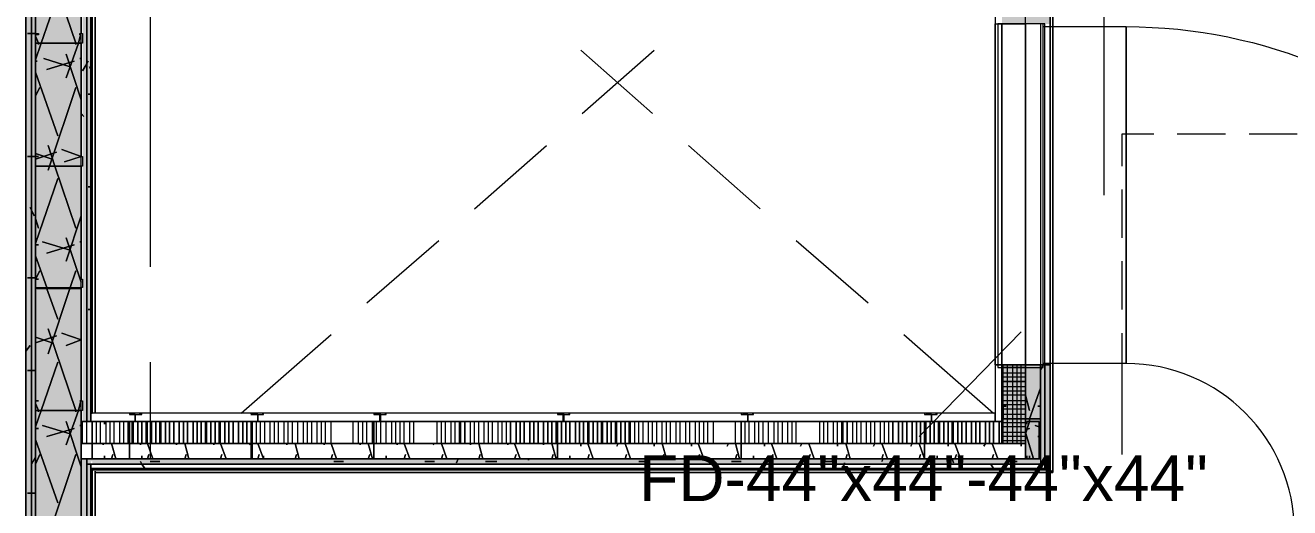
# Model space of a CAD drawing. Header units: metres. Extents: x 39 to 278, y -7 to 151.
# Drawn here: x 55.054 to 59.252, y 31.603 to 33.205 of the extents above; entities that cross this region are included whole.
import ezdxf

# ---------------------------------------------------------------- set-up
doc = ezdxf.new("R2010")
doc.units = ezdxf.units.M
doc.layers.add('HVAC - Ductos', color=5, linetype='Continuous', lineweight=50)
doc.layers.add('PDF_Geometry', color=7, linetype='Continuous', true_color=0xaaaaaa)
doc.layers.add('PDF_Solid Fills', color=7, linetype='Continuous', true_color=0xffffff)
doc.layers.add('PDF_Text', color=7, linetype='Continuous')
doc.styles.add('PDF Helvetica', font='')
doc.styles.get('PDF Helvetica').set_extended_font_data('Helvetica')

msp = doc.modelspace()

# ---------------------------------------------------------------- hatches: boundary and pattern name
at = {"layer": 'PDF_Solid Fills', "lineweight": 0, "transparency": 33554559}
h = msp.add_hatch(color=256, dxfattribs=at)
h.paths.add_polyline_path([(55.0559, 28.842), (55.0742, 28.842), (55.0742, 34.9608), (55.0559, 34.9608)])
h.paths.add_polyline_path([(55.0742, 26.5228), (55.0559, 26.5228), (55.0559, 25.0836), (55.0742, 25.0836)])
h = msp.add_hatch(color=256, dxfattribs=at)
h.paths.add_polyline_path([(55.0559, 28.842), (55.0742, 28.842), (55.0742, 34.9608), (55.0559, 34.9608)])
h.paths.add_polyline_path([(55.0742, 26.5228), (55.0559, 26.5228), (55.0559, 25.0836), (55.0742, 25.0836)])
h = msp.add_hatch(color=256, dxfattribs=at)
h.paths.add_polyline_path([(55.0879, 28.842), (55.0879, 34.9608), (55.0742, 34.9608), (55.0742, 28.842)])
h.paths.add_polyline_path([(55.0879, 25.0653), (55.0879, 26.5228), (55.0742, 26.5228), (55.0742, 25.0653)])
h = msp.add_hatch(color=256, dxfattribs=at)
h.paths.add_polyline_path([(55.0879, 28.842), (55.0879, 34.9608), (55.0742, 34.9608), (55.0742, 28.842)])
h.paths.add_polyline_path([(55.0879, 25.0653), (55.0879, 26.5228), (55.0742, 26.5228), (55.0742, 25.0653)])
h = msp.add_hatch(color=256, dxfattribs=at)
h.paths.add_polyline_path([(55.2392, 34.892), (55.2392, 34.9608), (55.0971, 34.9608), (55.0925, 34.9288), (55.0925, 34.892)])
h.paths.add_polyline_path([(55.2392, 34.8875), (55.0879, 34.8875), (55.0879, 28.842), (55.2392, 28.842)])
h.paths.add_polyline_path([(55.2392, 26.5228), (55.0879, 26.5228), (55.0879, 25.0516), (55.2392, 25.0516)])
h = msp.add_hatch(color=256, dxfattribs=at)
h.paths.add_polyline_path([(55.2392, 34.892), (55.2392, 34.9608), (55.0971, 34.9608), (55.0925, 34.9288), (55.0925, 34.892)])
h.paths.add_polyline_path([(55.2392, 34.8875), (55.0879, 34.8875), (55.0879, 28.842), (55.2392, 28.842)])
h.paths.add_polyline_path([(55.2392, 26.5228), (55.0879, 26.5228), (55.0879, 25.0516), (55.2392, 25.0516)])
h = msp.add_hatch(color=256, dxfattribs=at)
h.paths.add_polyline_path([(55.2575, 26.5228), (55.2392, 26.5228), (55.2392, 25.0653), (55.2575, 25.0653)])
h.paths.add_polyline_path([(55.2438, 31.89), (55.2575, 31.89), (55.2575, 34.9608), (55.2438, 34.9608)])
h.paths.add_polyline_path([(55.2392, 28.842), (55.2575, 28.842), (55.2575, 31.7662), (55.2392, 31.7662)])
h = msp.add_hatch(color=256, dxfattribs=at)
h.paths.add_polyline_path([(55.2713, 26.5228), (55.2575, 26.5228), (55.2575, 25.0836), (55.2713, 25.0836)])
h.paths.add_polyline_path([(55.2575, 31.89), (55.2713, 31.89), (55.2713, 34.9608), (55.2575, 34.9608)])
h.paths.add_polyline_path([(55.2575, 28.842), (55.2713, 28.842), (55.2713, 31.7479), (55.2575, 31.7479)])
h = msp.add_hatch(color=256, dxfattribs=at)
h.paths.add_polyline_path([(58.2963, 33.21), (58.3743, 33.21), (58.3743, 34.8829), (58.2963, 34.8829)])
h.paths.add_polyline_path([(58.3743, 32.0779), (58.2963, 32.0779), (58.2963, 31.8166), (58.3743, 31.8166)])
h = msp.add_hatch(color=256, dxfattribs=at)
h.paths.add_polyline_path([(58.2963, 33.21), (58.3743, 33.21), (58.3743, 34.8829), (58.2963, 34.8829)])
h.paths.add_polyline_path([(58.3743, 32.0779), (58.2963, 32.0779), (58.2963, 31.8166), (58.3743, 31.8166)])
h = msp.add_hatch(color=256, dxfattribs=at)
h.paths.add_polyline_path([(58.4246, 33.21), (58.4246, 34.8829), (58.3743, 34.8829), (58.3743, 33.21)])
h.paths.add_polyline_path([(58.4246, 32.0779), (58.3743, 32.0779), (58.3743, 31.7662), (58.4246, 31.7662)])
h = msp.add_hatch(color=256, dxfattribs=at)
h.paths.add_polyline_path([(58.4246, 33.21), (58.4246, 34.8829), (58.3743, 34.8829), (58.3743, 33.21)])
h.paths.add_polyline_path([(58.4246, 32.0779), (58.3743, 32.0779), (58.3743, 31.7662), (58.4246, 31.7662)])
h = msp.add_hatch(color=256, dxfattribs=at)
h.paths.add_polyline_path([(58.4246, 33.21), (58.4384, 33.21), (58.4384, 34.8692), (58.4246, 34.8692)])
h.paths.add_polyline_path([(58.4246, 31.7479), (58.4384, 31.7479), (58.4384, 32.0779), (58.4246, 32.0779)])
h = msp.add_hatch(color=256, dxfattribs=at)
h.paths.add_polyline_path([(58.4246, 33.21), (58.4384, 33.21), (58.4384, 34.8692), (58.4246, 34.8692)])
h.paths.add_polyline_path([(58.4246, 31.7479), (58.4384, 31.7479), (58.4384, 32.0779), (58.4246, 32.0779)])
h = msp.add_hatch(color=256, dxfattribs=at)
h.paths.add_polyline_path([(58.4384, 33.21), (58.4567, 33.21), (58.4567, 34.8508), (58.4384, 34.8508)])
h.paths.add_polyline_path([(58.4384, 31.7341), (58.4567, 31.7341), (58.4567, 32.0779), (58.4384, 32.0779)])
h = msp.add_hatch(color=256, dxfattribs=at)
h.paths.add_polyline_path([(58.4384, 33.21), (58.4567, 33.21), (58.4567, 34.8508), (58.4384, 34.8508)])
h.paths.add_polyline_path([(58.4384, 31.7341), (58.4567, 31.7341), (58.4567, 32.0779), (58.4384, 32.0779)])
h = msp.add_hatch(color=256, dxfattribs=at)
h.paths.add_polyline_path([(55.2392, 28.842), (55.2575, 28.842), (55.2575, 31.7662), (55.2392, 31.7662)])
h.paths.add_polyline_path([(55.2392, 25.0653), (55.2575, 25.0653), (55.2575, 26.5228), (55.2392, 26.5228)])
msp.add_hatch(color=256, dxfattribs=at).paths.add_polyline_path([(58.4246, 31.7479), (58.4246, 31.7662), (55.2575, 31.7662), (55.2575, 31.7479), (55.2713, 31.7479), (55.2713, 31.7571), (55.2759, 31.7571), (55.2759, 31.7479)])
h = msp.add_hatch(color=256, dxfattribs=at)
h.paths.add_polyline_path([(55.2575, 28.842), (55.2713, 28.842), (55.2713, 31.7479), (55.2575, 31.7479)])
h.paths.add_polyline_path([(55.2713, 26.5228), (55.2575, 26.5228), (55.2575, 25.0837), (55.2713, 25.0837)])

# ---------------------------------------------------------------- linework, layer by layer
at = {"layer": 'HVAC - Ductos', "lineweight": 0}
for points in [[(58.6355, 32.6416), (58.6355, 33.65)], [(58.8005, 32.8433), (58.695, 32.8433), (58.695, 32.7379)], [(59.0388, 32.8433), (58.8784, 32.8433)], [(59.2772, 32.8433), (59.1168, 32.8433)], [(58.695, 32.66), (58.695, 32.4995)], [(58.695, 32.4216), (58.695, 32.2612)], [(58.3605, 32.1879), (58.0213, 31.8395)], [(58.695, 32.1833), (58.695, 32.0825), (58.695, 31.78)]]:
    msp.add_lwpolyline(points, dxfattribs=at)
for points in [[(58.2826, 33.21), (58.2826, 32.0687), (58.4338, 32.0687), (58.4338, 33.21)], [(58.4338, 33.2008), (58.7088, 33.2008), (58.7088, 32.0825), (58.4338, 32.0825)]]:
    msp.add_lwpolyline(points, close=True, dxfattribs=at)
msp.add_lwpolyline([(60.3864, 31.5233), (60.3864, 31.2895), (59.268, 31.2895), (59.268, 31.5233, 0.413255), (58.7088, 32.0825), (58.7088, 33.2008, -0.413734)], format="xyb", close=True, dxfattribs=at)
at = {"layer": 'PDF_Geometry', "lineweight": 0}
for points in [[(55.0559, 35.0525), (55.0559, 34.8692), (55.0559, 34.8508), (58.2734, 34.8508), (55.2759, 34.8508), (58.2734, 34.8508), (55.2759, 34.8508), (55.2759, 31.9175), (55.2759, 34.8462), (58.2734, 34.8462), (55.2759, 34.8462), (55.2759, 31.9175), (55.2759, 34.8508), (58.2734, 34.8508), (55.2759, 34.8508), (58.2734, 34.8508)], [(55.0742, 28.842), (55.0742, 34.9608), (55.0879, 34.9608), (55.0879, 34.892), (55.0879, 34.9608), (55.0879, 34.892), (55.0879, 35.0342), (65.0614, 35.0342), (65.0614, 34.8829), (64.9102, 34.8829), (64.9102, 34.8692), (64.9102, 34.8508), (64.9102, 31.8991), (64.9102, 31.8212)], [(55.0742, 34.9608), (55.0742, 28.842), (55.0742, 28.8099), (55.0742, 26.5228), (55.0559, 26.5228), (55.0559, 25.0836), (55.0421, 25.0836), (55.0421, 28.0353), (55.0421, 25.0836), (55.0559, 25.0836), (55.0559, 28.0491)], [(55.0925, 34.9608), (55.0559, 34.9608), (55.0559, 28.842), (55.2759, 28.842), (55.2759, 31.7341), (58.2734, 31.7341), (58.4567, 31.7341), (58.4567, 32.0779), (58.2734, 32.0779), (58.2734, 31.9175), (55.2759, 31.9175), (55.2759, 34.9608), (55.0971, 34.9608)], [(55.0559, 34.9608), (55.0559, 28.842), (55.2759, 28.842), (55.2759, 28.8099), (55.2759, 26.5228), (55.0559, 26.5228), (55.0559, 28.8099), (55.0559, 28.842), (55.0742, 28.842), (55.0879, 28.842), (55.0879, 34.8875), (55.0879, 28.842), (55.0879, 34.8875), (55.0879, 34.8829), (55.2392, 34.8829), (58.2963, 34.8829), (58.3743, 34.8829), (58.4246, 34.8829), (60.8814, 34.8829)], [(55.0559, 34.9608), (55.0559, 28.842), (55.0559, 34.9608)], [(55.2392, 31.9267), (55.2392, 31.89), (55.2575, 31.89), (55.2575, 34.9608), (55.2392, 34.9608), (55.2392, 34.8004)], [(55.2575, 34.9608), (55.2575, 31.89), (55.2713, 31.89), (55.2713, 31.9175), (55.2759, 31.9175)], [(55.2713, 34.9608), (55.2713, 31.9175), (55.2713, 31.89), (55.2759, 31.89), (58.2734, 31.89), (58.2963, 31.89), (58.2963, 32.0779), (58.2963, 33.21), (58.3743, 33.21), (58.3743, 33.7279), (58.3743, 34.3374), (58.3743, 34.8325), (58.3743, 34.8829), (58.2963, 34.8829), (58.2963, 34.8325), (58.2963, 34.8508), (58.2734, 34.8508), (58.2734, 33.21), (58.2734, 32.0779), (58.4567, 32.0779), (58.4567, 33.21), (58.4567, 34.8508), (60.8493, 34.8508)], [(55.0559, 28.0491), (55.0559, 28.1774), (55.0559, 34.8783), (55.0559, 28.1774), (54.3179, 28.1774), (54.3317, 28.1866), (55.0421, 28.1866), (55.0421, 29.8412), (55.0421, 28.1866), (55.0421, 29.8412), (55.0421, 28.1866), (54.3317, 28.1866), (54.3179, 28.1774), (54.3179, 28.3653)], [(55.2759, 31.9175), (55.2759, 34.8508), (55.2759, 31.9175)], [(55.2759, 31.9175), (55.2759, 34.8508), (55.2759, 31.9175)], [(60.6109, 34.8508), (58.6813, 34.8508), (58.4567, 34.8508), (58.4567, 31.7295), (58.4567, 34.8508), (58.4567, 31.7341), (58.4384, 31.7341), (58.2734, 31.7341), (55.2759, 31.7341), (55.2759, 25.0836), (55.2759, 31.7112), (55.2759, 25.0836), (55.2759, 31.7341), (55.2759, 25.0836), (55.2759, 31.7341), (58.4567, 31.7341), (58.4384, 31.7341)], [(58.4659, 34.8416), (58.4659, 31.7204), (55.2851, 31.7204), (58.4659, 31.7204), (58.4659, 31.725), (58.4613, 31.725), (58.4567, 31.7295), (58.4567, 31.7341), (58.4567, 31.7295), (58.4613, 31.725), (58.4659, 31.725), (58.4659, 31.7204), (55.2851, 31.7204), (55.2851, 25.0928), (55.2851, 31.725), (55.2851, 25.0928), (55.2851, 31.7204), (58.4659, 31.7204), (58.4659, 34.8416), (58.4659, 31.7204), (58.4659, 31.725), (58.4613, 31.725), (58.4567, 31.7295), (58.4567, 31.7341), (58.4567, 34.8462)], [(58.4567, 34.8508), (58.4567, 31.7295), (58.4567, 34.8508), (58.4567, 31.7341), (58.4567, 32.0779), (58.4567, 33.21)], [(58.4567, 34.8462), (58.4567, 31.7341), (58.4567, 31.7295), (58.4613, 31.725), (58.4659, 31.725), (58.4659, 31.7204), (58.4659, 34.8416)], [(55.2851, 31.9175), (55.2851, 34.8416)], [(55.2851, 34.8416), (55.2851, 31.9175)], [(55.4684, 33.6729), (55.4684, 32.4033)], [(55.2392, 33.5537), (55.2392, 33.1779)], [(58.4246, 33.21), (58.4246, 32.0779), (58.4246, 31.8991), (58.4246, 31.7662), (58.0809, 31.7662), (58.2734, 31.7662), (58.3743, 31.7662), (58.4246, 31.7662), (58.4246, 31.7479), (55.2575, 31.7479), (55.2575, 31.7662), (55.3996, 31.7662), (55.2759, 31.7662), (55.2575, 31.7662), (55.2392, 31.7662), (55.2392, 31.8166)], [(64.9102, 25.0516), (55.2392, 25.0516), (55.2392, 25.0653), (55.2392, 25.0836), (55.2392, 25.432), (55.2392, 25.0653), (55.2575, 25.0653), (55.2575, 26.5228), (55.2575, 28.8099), (55.2575, 28.842), (55.2575, 31.7479), (55.2713, 31.7479), (55.2759, 31.7479), (58.2734, 31.7479), (58.4246, 31.7479), (58.4384, 31.7479), (58.4384, 32.0779), (58.4384, 33.21), (58.4246, 33.21), (58.4246, 32.0779), (58.3743, 32.0779)], [(58.2963, 33.21), (58.2963, 32.0779), (58.2734, 32.0779), (58.2734, 33.21), (58.2963, 33.21), (58.3743, 33.21), (58.3743, 32.0779), (58.3743, 31.8991), (58.3743, 31.8166), (58.2963, 31.8166), (58.2734, 31.8166), (58.0396, 31.8166), (57.4301, 31.8166), (56.8205, 31.8166), (56.2109, 31.8166), (55.8075, 31.8166)], [(58.2963, 32.0779), (58.3743, 32.0779), (58.3743, 33.21)], [(58.4246, 32.0779), (58.4384, 32.0779), (58.4384, 33.21)], [(55.2392, 33.1458), (55.2392, 33.1458)], [(55.2392, 33.1458), (55.2392, 32.77)], [(56.8984, 33.1229), (57.1367, 32.912)], [(56.903, 32.912), (57.1413, 33.1229)], [(56.5455, 32.5958), (56.7838, 32.8066)], [(57.2559, 32.8066), (57.4942, 32.5958)], [(55.0971, 32.77), (55.0971, 32.77)], [(55.2347, 32.77), (55.2347, 32.77)], [(55.2392, 32.7379), (55.2392, 32.7379)], [(55.2392, 32.7379), (55.2392, 32.362)], [(56.188, 32.2841), (56.4263, 32.4904)], [(57.6134, 32.4904), (57.8517, 32.2841)], [(55.0971, 32.362), (55.0971, 32.362)], [(55.2347, 32.362), (55.2347, 32.362)], [(55.2392, 32.3345), (55.2392, 32.3345)], [(55.2392, 32.3345), (55.2392, 31.9587)], [(55.7709, 31.9175), (56.0688, 32.1787)], [(57.9709, 32.1787), (58.2688, 31.9175)], [(55.4684, 32.087), (55.4684, 31.7662)], [(58.4384, 32.0779), (58.4567, 32.0779)], [(58.4567, 31.7341), (58.4567, 32.0779), (58.4567, 31.7341)], [(55.0971, 31.9587), (55.0971, 31.9587)], [(55.2347, 31.9587), (55.2347, 31.9587)], [(55.2392, 31.9267), (55.2392, 31.9267)], [(56.8617, 31.9129), (56.8617, 31.9129)], [(58.3101, 31.9404), (58.3101, 31.9404)], [(58.4155, 31.9404), (58.4155, 31.9404)], [(58.0809, 31.7662), (58.3743, 31.7662), (58.3743, 31.8166), (58.0396, 31.8166), (57.4301, 31.8166), (56.8205, 31.8166), (56.2109, 31.8166), (55.8075, 31.8166), (56.2109, 31.8166), (56.8205, 31.8166), (57.4301, 31.8166), (58.0396, 31.8166), (58.2963, 31.8166), (58.2963, 31.89), (55.2392, 31.89), (55.2392, 31.8166), (55.2759, 31.8166), (55.3996, 31.8166), (55.803, 31.8166), (55.3996, 31.8166), (55.2759, 31.8166), (55.2392, 31.8166), (55.2392, 31.89), (55.2575, 31.89)], [(55.8305, 31.89), (55.8305, 31.89)], [(56.8205, 31.8716), (56.8205, 31.8762)], [(56.8388, 31.8945), (56.8434, 31.8945)], [(56.8388, 31.89), (56.8388, 31.89)], [(57.4621, 31.89), (57.4621, 31.89)], [(58.3009, 31.8991), (58.3009, 31.8991)], [(58.4246, 31.8991), (58.4246, 31.8991)], [(58.4246, 31.8991), (58.4246, 31.8991)], [(55.3996, 31.8395), (55.3996, 31.8395)], [(55.803, 31.8624), (55.8075, 31.8624)], [(57.4301, 31.8579), (57.4301, 31.8579)], [(55.803, 31.8166), (55.3996, 31.8166), (55.2759, 31.8166), (55.2392, 31.8166), (55.2392, 31.7662), (55.3996, 31.7662)], [(55.2392, 31.5508), (55.2392, 31.7662), (55.2575, 31.7662), (55.2575, 28.842), (55.2392, 28.842), (55.0879, 28.842), (55.0879, 28.8099), (55.0879, 26.5228), (55.0879, 25.0836), (55.0879, 25.0653), (55.0879, 25.0516), (55.0834, 25.0516), (55.0834, 24.9003), (65.0614, 24.9003), (65.0614, 25.0516), (65.0614, 25.0836), (65.0614, 26.5228)], [(55.4363, 31.7662), (55.8075, 31.7662)], [(55.8259, 31.7662), (55.8259, 31.7662)], [(55.8442, 31.7662), (56.2109, 31.7662)], [(56.2109, 31.7662), (56.2109, 31.7662)], [(56.2521, 31.7662), (56.8205, 31.7662)], [(56.8343, 31.7662), (56.8343, 31.7662)], [(56.8617, 31.7662), (57.4301, 31.7662)], [(57.4713, 31.7662), (58.0442, 31.7662)], [(64.8918, 26.5228), (64.8918, 25.0836), (64.8918, 25.0653), (55.2575, 25.0653), (55.2575, 25.0836), (55.2575, 26.5228), (55.2575, 28.8099), (55.2575, 28.842), (55.2713, 28.842), (55.2713, 31.7341), (55.2759, 31.7341), (58.4567, 31.7341), (58.4476, 31.7341), (58.4567, 31.7341), (55.2759, 31.7341), (55.2759, 25.0836), (55.2759, 31.7341), (58.4567, 31.7341), (58.4384, 31.7341), (58.2734, 31.7341)], [(55.2759, 28.842), (55.2759, 31.7341), (55.2713, 31.7341), (55.2713, 28.842), (55.2759, 28.842), (55.2759, 28.8099), (55.2759, 26.5228)], [(55.2759, 31.7341), (58.4567, 31.7341), (55.2759, 31.7341)], [(58.4384, 31.7341), (58.4384, 31.7341)], [(58.4567, 31.7341), (58.4567, 31.7341)], [(58.4567, 31.7341), (58.4567, 31.7341)]]:
    msp.add_lwpolyline(points, dxfattribs=at)
for points in [[(55.0559, 28.842), (55.0742, 28.842), (55.0742, 34.9608), (55.0559, 34.9608)], [(55.2575, 31.89), (55.2713, 31.89), (55.2713, 34.9608), (55.2575, 34.9608)], [(55.2759, 31.9175), (55.2759, 34.9608), (55.2713, 34.9608), (55.2713, 31.9175)], [(58.4567, 33.21), (58.4567, 34.8508), (58.4567, 33.21), (58.4567, 32.0779)], [(55.2851, 31.9175), (55.2851, 34.8416)], [(55.2392, 33.5537), (55.2392, 33.1779)], [(55.2438, 33.1458), (55.2392, 33.1458), (55.0925, 33.1458), (55.0879, 33.1458), (55.0879, 33.1779), (55.0971, 33.1779), (55.0971, 33.1733), (55.0879, 33.1733), (55.0879, 33.1458), (55.0925, 33.1458), (55.2392, 33.1458), (55.2392, 33.1733), (55.2347, 33.1733), (55.2347, 33.1779), (55.2438, 33.1779)], [(55.2392, 33.1458), (55.2392, 32.77)], [(55.2438, 32.7379), (55.2392, 32.7379), (55.0925, 32.7379), (55.0879, 32.7379), (55.0879, 32.77), (55.0971, 32.77), (55.0879, 32.77), (55.0879, 32.7379), (55.0925, 32.7379), (55.2392, 32.7379), (55.2392, 32.77), (55.2347, 32.77), (55.2438, 32.77)], [(55.2392, 32.7379), (55.2392, 32.362)], [(55.2438, 32.3345), (55.2392, 32.3345), (55.2392, 32.33), (55.0925, 32.33), (55.0879, 32.3345), (55.0879, 32.362), (55.0971, 32.362), (55.0879, 32.362), (55.0879, 32.3345), (55.0925, 32.3345), (55.2392, 32.3345), (55.2392, 32.362), (55.2347, 32.362), (55.2438, 32.362)], [(55.2392, 32.3345), (55.2392, 31.9587)], [(58.2963, 32.0779), (58.2734, 32.0779), (58.2734, 31.89), (58.2963, 31.89)], [(58.3743, 32.0779), (58.2963, 32.0779), (58.2963, 31.8166), (58.3743, 31.8166), (58.3743, 31.8991)], [(58.4246, 32.0779), (58.3743, 32.0779), (58.3743, 31.8991), (58.3743, 31.7662), (58.4246, 31.7662), (58.4246, 31.8991)], [(58.4384, 32.0779), (58.4246, 32.0779), (58.4246, 31.8991), (58.4246, 31.7479), (58.4384, 31.7479)], [(58.4567, 32.0779), (58.4384, 32.0779), (58.4384, 31.7341), (58.4567, 31.7341)], [(55.2438, 31.9267), (55.2392, 31.9267), (55.0925, 31.9267), (55.0879, 31.9267), (55.0879, 31.9587), (55.0971, 31.9587), (55.0879, 31.9587), (55.0879, 31.9267), (55.0925, 31.9267), (55.2392, 31.9267), (55.2392, 31.9587), (55.2347, 31.9587), (55.2438, 31.9587)], [(55.2392, 31.9267), (55.2392, 31.89), (55.2392, 31.8166), (55.2392, 31.7662), (55.2392, 31.5508)], [(58.2734, 31.89), (58.2734, 31.9175), (55.2713, 31.9175), (55.2713, 31.89)], [(55.4409, 31.89), (55.4179, 31.89), (55.4179, 31.9129), (55.3996, 31.9129), (55.4409, 31.9129), (55.4317, 31.9129), (55.4409, 31.9129), (55.4409, 31.9175), (55.3996, 31.9175), (55.3996, 31.9129), (55.4179, 31.9129), (55.4179, 31.89), (55.3996, 31.89), (55.3996, 31.7662), (55.4363, 31.7662), (55.4409, 31.7662), (55.4409, 31.7754), (55.4409, 31.7662), (55.4363, 31.7662), (55.3996, 31.7662), (55.3996, 31.89)], [(55.8442, 31.89), (55.8259, 31.89), (55.8259, 31.9129), (55.8075, 31.9129), (55.8442, 31.9129), (55.8396, 31.9129), (55.8442, 31.9129), (55.8442, 31.9175), (55.8075, 31.9175), (55.803, 31.9129), (55.8075, 31.9129), (55.8259, 31.9129), (55.8259, 31.89), (55.8075, 31.89), (55.803, 31.89), (55.803, 31.7662), (55.8075, 31.7662), (55.8442, 31.7662), (55.8442, 31.7754), (55.8442, 31.7662), (55.8075, 31.7662), (55.8075, 31.89)], [(56.2521, 31.89), (56.2338, 31.89), (56.2338, 31.9129), (56.2292, 31.9129), (56.2109, 31.9129), (56.2521, 31.9129), (56.2475, 31.9129), (56.2521, 31.9129), (56.2521, 31.9175), (56.2109, 31.9175), (56.2109, 31.9129), (56.2292, 31.9129), (56.2292, 31.89), (56.2109, 31.89), (56.2109, 31.7662), (56.2521, 31.7662), (56.2521, 31.7754), (56.2521, 31.7662), (56.2109, 31.7662), (56.2109, 31.89)], [(56.8617, 31.89), (56.8434, 31.89), (56.8434, 31.9129), (56.8388, 31.9129), (56.8251, 31.9129), (56.8205, 31.9129), (56.8251, 31.9129), (56.8617, 31.9129), (56.8571, 31.9129), (56.8617, 31.9129), (56.8617, 31.9175), (56.8205, 31.9175), (56.8205, 31.9129), (56.8388, 31.9129), (56.8388, 31.89), (56.8205, 31.89), (56.8205, 31.7662), (56.8617, 31.7662), (56.8617, 31.7754), (56.8617, 31.7662), (56.8205, 31.7662), (56.8205, 31.89)], [(57.4713, 31.89), (57.453, 31.89), (57.453, 31.9129), (57.4484, 31.9129), (57.4347, 31.9129), (57.4713, 31.9129), (57.4667, 31.9129), (57.4713, 31.9129), (57.4713, 31.9175), (57.4301, 31.9175), (57.4301, 31.9129), (57.4484, 31.9129), (57.453, 31.9129), (57.453, 31.89), (57.4301, 31.89), (57.4301, 31.7662), (57.4713, 31.7662), (57.4713, 31.7754), (57.4713, 31.7662), (57.4301, 31.7662), (57.4301, 31.89)], [(58.0809, 31.89), (58.0626, 31.89), (58.0626, 31.9129), (58.058, 31.9129), (58.0442, 31.9129), (58.0809, 31.9129), (58.0763, 31.9129), (58.0809, 31.9129), (58.0809, 31.9175), (58.0396, 31.9175), (58.0396, 31.9129), (58.058, 31.9129), (58.0626, 31.9129), (58.0626, 31.89), (58.0442, 31.89), (58.0396, 31.89), (58.0396, 31.7662), (58.0442, 31.7662), (58.0809, 31.7662), (58.0809, 31.7754), (58.0809, 31.7662), (58.0442, 31.7662), (58.0396, 31.7662), (58.0396, 31.89), (58.0442, 31.89)], [(58.4246, 31.8991), (58.3009, 31.8991), (58.2963, 31.8991), (58.2963, 31.9358), (58.2963, 31.9404), (58.3009, 31.9404), (58.3101, 31.9404), (58.3009, 31.9404), (58.3009, 31.9358), (58.3009, 31.8991), (58.4246, 31.8991), (58.4246, 31.9358)], [(58.4246, 31.9404), (58.4155, 31.9404), (58.4246, 31.9404), (58.4246, 31.9358)], [(55.3171, 31.89), (55.3171, 31.8808), (55.3171, 31.89), (55.2759, 31.89), (55.2759, 31.7662), (55.3171, 31.7662), (55.3171, 31.7754), (55.3171, 31.7662), (55.2759, 31.7662), (55.2759, 31.89)], [(58.3789, 31.7662), (58.3789, 31.7754), (58.3789, 31.7662), (58.42, 31.7662), (58.42, 31.89), (58.3789, 31.89), (58.3789, 31.8808), (58.3789, 31.89), (58.42, 31.89), (58.42, 31.7662)], [(55.2575, 28.842), (55.2713, 28.842), (55.2713, 31.7479), (55.2575, 31.7479)], [(55.2713, 31.7341), (58.4384, 31.7341), (58.4384, 31.7479), (55.2713, 31.7479)], [(55.4363, 31.7662), (55.8075, 31.7662)], [(55.8442, 31.7662), (56.2109, 31.7662)], [(56.2521, 31.7662), (56.8205, 31.7662)], [(56.8617, 31.7662), (57.4301, 31.7662)], [(57.4713, 31.7662), (58.0442, 31.7662)], [(55.2759, 31.7295), (58.4567, 31.7295)], [(55.2759, 31.7295), (58.4567, 31.7295)]]:
    msp.add_lwpolyline(points, close=True, dxfattribs=at)
at = {"layer": 'PDF_Geometry', "color": 254, "lineweight": 0, "true_color": 0xd2d2d2}
for points in [[(55.1292, 33.4162), (55.2209, 33.1458), (55.2209, 33.1412), (55.2209, 33.1458)], [(55.1613, 33.3062), (55.1063, 33.1458), (55.0879, 33.0908), (55.1063, 33.1458)], [(55.0879, 33.1687), (55.0971, 33.1458), (55.0971, 33.1412), (55.0971, 33.1458)], [(55.2392, 33.1825), (55.2301, 33.1458), (55.1888, 33.0312), (55.2301, 33.1458)], [(55.0925, 33.0862), (55.0879, 33.0862)], [(55.1155, 33.0954), (55.2025, 33.0678)], [(55.2163, 33.0862), (55.1246, 33.0587)], [(55.1888, 33.1091), (55.2392, 32.9579)], [(55.2347, 33.0954), (55.2392, 33.0954)], [(55.0879, 33.0496), (55.1613, 32.8387)], [(55.1017, 32.9991), (55.0879, 32.9716)], [(55.2209, 32.9991), (55.1338, 32.7379), (55.1292, 32.7241), (55.1338, 32.7379)], [(55.1292, 32.8066), (55.1521, 32.7379), (55.2209, 32.5316), (55.1521, 32.7379)], [(55.2392, 32.77), (55.1842, 32.7517), (55.2392, 32.77), (55.1751, 32.7928)], [(55.1567, 32.7837), (55.0879, 32.7608)], [(55.0879, 32.7791), (55.1429, 32.7608)], [(55.1613, 32.6966), (55.0879, 32.4812)], [(55.0879, 32.5637), (55.0971, 32.5316)], [(55.2392, 32.5729), (55.1888, 32.4216)], [(55.1888, 32.4995), (55.2392, 32.3529)], [(55.0971, 32.4767), (55.0879, 32.4767)], [(55.1109, 32.4858), (55.2025, 32.4583)], [(55.2163, 32.4767), (55.1246, 32.4491)], [(55.2347, 32.4858), (55.2392, 32.4858)], [(55.0879, 32.44), (55.1246, 32.3345)], [(55.1017, 32.3895), (55.0879, 32.362)], [(55.2209, 32.3895), (55.2025, 32.3345), (55.1292, 32.1145), (55.2025, 32.3345)], [(55.1246, 32.33), (55.1613, 32.2291)], [(55.1567, 32.1741), (55.0879, 32.1512)], [(55.0879, 32.1695), (55.1429, 32.1512)], [(55.1292, 32.1971), (55.2209, 31.9267), (55.2209, 31.9221), (55.2209, 31.9267)], [(55.2392, 32.1604), (55.1888, 32.142), (55.2392, 32.1604), (55.1751, 32.1833)], [(55.1613, 32.087), (55.1063, 31.9267), (55.0879, 31.8716), (55.1063, 31.9267)], [(55.0879, 31.9495), (55.0971, 31.9267), (55.0971, 31.9221), (55.0971, 31.9267)], [(55.2392, 31.9633), (55.2301, 31.9267), (55.1888, 31.812), (55.2301, 31.9267)], [(55.0971, 31.867), (55.0879, 31.867)], [(55.1109, 31.8762), (55.2025, 31.8487)], [(55.2163, 31.867), (55.1246, 31.8395)], [(55.1888, 31.89), (55.2392, 31.7387)], [(55.2347, 31.8762), (55.2392, 31.8762)], [(55.0879, 31.8304), (55.1613, 31.6195)], [(55.1017, 31.78), (55.0879, 31.7479)], [(55.2209, 31.78), (55.1338, 31.5187), (55.1292, 31.5049), (55.1338, 31.5187)]]:
    msp.add_lwpolyline(points, close=True, dxfattribs=at)
at = {"layer": 'PDF_Geometry', "color": 254, "lineweight": 0, "true_color": 0xeaeaea}
for points in [[(55.0879, 33.1779), (55.0742, 33.1779), (55.0605, 33.1779), (55.0742, 33.1779)], [(55.2438, 33.0541), (55.2575, 33.077), (55.2621, 33.0862), (55.2575, 33.077)], [(55.2667, 33.0678), (55.2713, 33.0587)], [(55.2713, 32.9762), (55.2621, 32.9762)], [(55.2392, 32.912), (55.2484, 32.9029)], [(55.0879, 32.77), (55.0742, 32.77), (55.0605, 32.77), (55.0742, 32.77)], [(55.2713, 32.6691), (55.2621, 32.6691)], [(55.0742, 32.5912), (55.0834, 32.5729), (55.0742, 32.5912), (55.0697, 32.6004)], [(55.0879, 32.3666), (55.0742, 32.3666), (55.0605, 32.3666), (55.0742, 32.3666)], [(55.2713, 32.2612), (55.2621, 32.2612)], [(55.0559, 32.1237), (55.0697, 32.142)], [(58.4246, 32.0595), (58.4338, 32.0779)], [(55.0879, 32.0595), (55.0742, 32.0595), (55.0605, 32.0595), (55.0742, 32.0595)], [(58.2963, 32.0229), (58.3743, 32.0229)], [(55.395, 31.89), (55.395, 31.8166)], [(55.4271, 31.89), (55.4271, 31.8166)], [(55.4409, 31.89), (55.4409, 31.8166)], [(55.4729, 31.89), (55.4729, 31.8166)], [(55.4867, 31.89), (55.4867, 31.8166)], [(55.5005, 31.89), (55.5005, 31.8166)], [(55.5188, 31.89), (55.5188, 31.8166)], [(55.5325, 31.89), (55.5325, 31.8166)], [(55.5463, 31.89), (55.5463, 31.8166)], [(55.5646, 31.89), (55.5646, 31.8166)], [(55.5784, 31.89), (55.5784, 31.8166)], [(55.5921, 31.89), (55.5921, 31.8166)], [(55.6105, 31.89), (55.6105, 31.8166)], [(55.6242, 31.89), (55.6242, 31.8166)], [(55.6379, 31.89), (55.6379, 31.8166)], [(55.67, 31.89), (55.67, 31.8166)], [(55.6838, 31.89), (55.6838, 31.8166)], [(55.7159, 31.89), (55.7159, 31.8166)], [(55.7297, 31.89), (55.7297, 31.8166)], [(55.7434, 31.89), (55.7434, 31.8166)], [(55.7617, 31.89), (55.7617, 31.8166)], [(55.7755, 31.89), (55.7755, 31.8166)], [(55.7892, 31.89), (55.7892, 31.8166)], [(56.5134, 31.89), (56.5134, 31.8166)], [(56.6646, 31.89), (56.6646, 31.8166)], [(56.683, 31.89), (56.683, 31.8166)], [(56.6967, 31.89), (56.6967, 31.8166)], [(56.7105, 31.89), (56.7105, 31.8166)], [(56.7288, 31.89), (56.7288, 31.8166)], [(56.7425, 31.89), (56.7425, 31.8166)], [(56.7563, 31.89), (56.7563, 31.8166)], [(56.7746, 31.89), (56.7746, 31.8166)], [(56.7884, 31.89), (56.7884, 31.8166)], [(56.8021, 31.89), (56.8021, 31.8166)], [(56.8159, 31.89), (56.8159, 31.8166)], [(56.8343, 31.89), (56.8343, 31.8166)], [(56.848, 31.89), (56.848, 31.8166)], [(56.8617, 31.89), (56.8617, 31.8166)], [(56.8801, 31.89), (56.8801, 31.8166)], [(56.8938, 31.89), (56.8938, 31.8166)], [(56.9076, 31.89), (56.9076, 31.8166)], [(56.9396, 31.89), (56.9396, 31.8166)], [(56.9534, 31.89), (56.9534, 31.8166)], [(56.9855, 31.89), (56.9855, 31.8166)], [(56.9993, 31.89), (56.9993, 31.8166)], [(57.0313, 31.89), (57.0313, 31.8166)], [(57.045, 31.89), (57.045, 31.8166)], [(57.783, 31.89), (57.783, 31.8166)], [(57.9343, 31.89), (57.9343, 31.8166)], [(57.9526, 31.89), (57.9526, 31.8166)], [(57.9663, 31.89), (57.9663, 31.8166)], [(57.9801, 31.89), (57.9801, 31.8166)], [(57.9984, 31.89), (57.9984, 31.8166)], [(58.0122, 31.89), (58.0122, 31.8166)], [(58.0259, 31.89), (58.0259, 31.8166)], [(58.0442, 31.89), (58.0442, 31.8166)], [(58.058, 31.89), (58.058, 31.8166)], [(58.0717, 31.89), (58.0717, 31.8166)], [(58.1039, 31.89), (58.1039, 31.8166)], [(58.1176, 31.89), (58.1176, 31.8166)], [(58.1496, 31.89), (58.1496, 31.8166)], [(58.1634, 31.89), (58.1634, 31.8166)], [(58.1772, 31.89), (58.1772, 31.8166)], [(58.1955, 31.89), (58.1955, 31.8166)], [(58.2093, 31.89), (58.2093, 31.8166)], [(58.223, 31.89), (58.223, 31.8166)], [(58.2413, 31.89), (58.2413, 31.8166)], [(58.2551, 31.89), (58.2551, 31.8166)], [(58.2688, 31.89), (58.2688, 31.8166)], [(58.2872, 31.89), (58.2872, 31.8166)], [(55.0742, 31.7479), (55.0879, 31.7708)], [(55.4409, 31.7479), (55.4501, 31.7341), (55.4409, 31.7479), (55.4363, 31.7571)], [(55.5005, 31.7571), (55.4684, 31.7571)], [(56.1101, 31.7571), (56.078, 31.7571)], [(56.4125, 31.7571), (56.3805, 31.7571)], [(56.4859, 31.7525), (56.4905, 31.7662)], [(56.6188, 31.7571), (56.5821, 31.7571)], [(56.7243, 31.7662), (56.7243, 31.7616)], [(57.1276, 31.7571), (57.0909, 31.7571)], [(57.4301, 31.7571), (57.398, 31.7571)], [(57.7371, 31.7571), (57.7005, 31.7571)], [(57.7646, 31.7341), (57.7738, 31.7479), (57.7738, 31.7525), (57.7738, 31.7479)], [(57.8976, 31.7571), (57.9022, 31.7662)], [(58.1313, 31.7662), (58.1359, 31.7525)], [(58.2597, 31.7479), (58.2688, 31.7341)], [(58.3467, 31.7571), (58.3101, 31.7571)], [(55.0879, 31.6517), (55.0742, 31.6517), (55.0605, 31.6517), (55.0742, 31.6517)]]:
    msp.add_lwpolyline(points, close=True, dxfattribs=at)
at = {"layer": 'PDF_Geometry', "color": 254, "lineweight": 0, "true_color": 0xd2d2d2}
for points in [[(55.0879, 33.1596), (55.0879, 33.1596)], [(55.1979, 33.1458), (55.1979, 33.1458)], [(55.1705, 32.7379), (55.1705, 32.7379)], [(58.3513, 31.8991), (58.3559, 31.8991)], [(55.2759, 31.8395), (55.2759, 31.8395)], [(58.42, 31.8395), (58.42, 31.8395)]]:
    msp.add_lwpolyline(points, dxfattribs=at)
at = {"layer": 'PDF_Geometry', "color": 254, "lineweight": 0, "true_color": 0xeaeaea}
for points in [[(58.3009, 31.8166), (58.3009, 31.8991), (58.3009, 32.0779)], [(58.3146, 31.8166), (58.3146, 31.8991), (58.3146, 32.0779)], [(58.333, 31.8166), (58.333, 31.8991), (58.333, 32.0779)], [(58.3467, 31.8166), (58.3467, 31.8991), (58.3467, 32.0779)], [(58.3605, 31.8166), (58.3605, 32.0779)], [(58.3743, 32.0687), (58.2963, 32.0687)], [(58.3743, 32.0504), (58.2963, 32.0504)], [(58.3743, 32.0366), (58.2963, 32.0366)], [(58.3743, 32.0045), (58.2963, 32.0045)], [(58.3743, 31.9908), (58.2963, 31.9908)], [(58.3743, 31.977), (58.2963, 31.977)], [(58.3743, 31.9587), (58.2963, 31.9587)], [(58.3743, 31.945), (58.2963, 31.945)], [(58.3743, 31.9312), (58.3009, 31.9312)], [(58.3743, 31.9129), (58.3009, 31.9129)], [(55.2438, 31.8166), (55.2438, 31.89)], [(55.2575, 31.8166), (55.2575, 31.89)], [(55.2759, 31.8166), (55.2759, 31.89)], [(55.2896, 31.8166), (55.2896, 31.89)], [(55.3034, 31.8166), (55.3034, 31.89)], [(55.3217, 31.8166), (55.3217, 31.89)], [(55.3355, 31.8166), (55.3355, 31.89)], [(55.3492, 31.8166), (55.3492, 31.89)], [(55.3675, 31.8166), (55.3675, 31.89)], [(55.3813, 31.8166), (55.3813, 31.89)], [(55.4088, 31.8166), (55.4088, 31.89)], [(55.4134, 31.8166), (55.4134, 31.89)], [(55.4547, 31.8166), (55.4547, 31.89)], [(55.4592, 31.8166), (55.4592, 31.89)], [(55.5051, 31.8166), (55.5051, 31.89)], [(55.6517, 31.8166), (55.6517, 31.89)], [(55.6563, 31.8166), (55.6563, 31.89)], [(55.67, 31.8166), (55.67, 31.89)], [(55.6975, 31.8166), (55.6975, 31.89)], [(55.7021, 31.8166), (55.7021, 31.89)], [(55.8213, 31.8166), (55.8213, 31.89)], [(55.8351, 31.8166), (55.8351, 31.89)], [(55.8488, 31.8166), (55.8488, 31.89)], [(55.8671, 31.8166), (55.8671, 31.89)], [(55.8809, 31.8166), (55.8809, 31.89)], [(55.8947, 31.8166), (55.8947, 31.89)], [(55.9129, 31.8166), (55.9129, 31.89)], [(55.9267, 31.8166), (55.9267, 31.89)], [(55.9405, 31.8166), (55.9405, 31.89)], [(55.9588, 31.8166), (55.9588, 31.89)], [(55.9771, 31.8166), (55.9771, 31.89)], [(55.9909, 31.8166), (55.9909, 31.89)], [(56.0047, 31.8166), (56.0047, 31.89)], [(56.023, 31.8166), (56.023, 31.89)], [(56.0367, 31.8166), (56.0367, 31.89)], [(56.0505, 31.8166), (56.0505, 31.89)], [(56.0688, 31.8166), (56.0688, 31.89)], [(56.1421, 31.8166), (56.1421, 31.89)], [(56.1605, 31.8166), (56.1605, 31.89)], [(56.1743, 31.8166), (56.1743, 31.89)], [(56.188, 31.8166), (56.188, 31.89)], [(56.2063, 31.8166), (56.2063, 31.89)], [(56.22, 31.8166), (56.22, 31.89)], [(56.2338, 31.8166), (56.2338, 31.89)], [(56.2521, 31.8166), (56.2521, 31.89)], [(56.2705, 31.8166), (56.2705, 31.89)], [(56.2843, 31.8166), (56.2843, 31.89)], [(56.298, 31.8166), (56.298, 31.89)], [(56.3117, 31.8166), (56.3117, 31.89)], [(56.3301, 31.8166), (56.3301, 31.89)], [(56.3438, 31.8166), (56.3438, 31.89)], [(56.4217, 31.8166), (56.4217, 31.89)], [(56.4355, 31.8166), (56.4355, 31.89)], [(56.4493, 31.8166), (56.4493, 31.89)], [(56.4675, 31.8166), (56.4675, 31.89)], [(56.4813, 31.8166), (56.4813, 31.89)], [(56.495, 31.8166), (56.495, 31.89)], [(56.4996, 31.8166), (56.4996, 31.89)], [(56.5317, 31.8166), (56.5317, 31.89)], [(56.5455, 31.8166), (56.5455, 31.89)], [(56.5593, 31.8166), (56.5593, 31.89)], [(56.5775, 31.8166), (56.5775, 31.89)], [(56.5913, 31.8166), (56.5913, 31.89)], [(56.6051, 31.8166), (56.6051, 31.89)], [(56.6234, 31.8166), (56.6234, 31.89)], [(56.6371, 31.8166), (56.6371, 31.89)], [(56.6509, 31.8166), (56.6509, 31.89)], [(56.7746, 31.8166), (56.7746, 31.89)], [(56.9213, 31.8166), (56.9213, 31.89)], [(56.9259, 31.8166), (56.9259, 31.89)], [(56.9396, 31.8166), (56.9396, 31.89)], [(56.9671, 31.8166), (56.9671, 31.89)], [(56.9717, 31.8166), (56.9717, 31.89)], [(57.013, 31.8166), (57.013, 31.89)], [(57.0176, 31.8166), (57.0176, 31.89)], [(57.0588, 31.8166), (57.0588, 31.89)], [(57.0634, 31.8166), (57.0634, 31.89)], [(57.0771, 31.8166), (57.0771, 31.89)], [(57.0909, 31.8166), (57.0909, 31.89)], [(57.1047, 31.8166), (57.1047, 31.89)], [(57.123, 31.8166), (57.123, 31.89)], [(57.1367, 31.8166), (57.1367, 31.89)], [(57.1505, 31.8166), (57.1505, 31.89)], [(57.1688, 31.8166), (57.1688, 31.89)], [(57.1826, 31.8166), (57.1826, 31.89)], [(57.1963, 31.8166), (57.1963, 31.89)], [(57.2146, 31.8166), (57.2146, 31.89)], [(57.2284, 31.8166), (57.2284, 31.89)], [(57.2467, 31.8166), (57.2467, 31.89)], [(57.2605, 31.8166), (57.2605, 31.89)], [(57.2789, 31.8166), (57.2789, 31.89)], [(57.2926, 31.8166), (57.2926, 31.89)], [(57.3063, 31.8166), (57.3063, 31.89)], [(57.32, 31.8166), (57.32, 31.89)], [(57.3384, 31.8166), (57.3384, 31.89)], [(57.4117, 31.8166), (57.4117, 31.89)], [(57.4301, 31.8166), (57.4301, 31.89)], [(57.4438, 31.8166), (57.4438, 31.89)], [(57.4576, 31.8166), (57.4576, 31.89)], [(57.4759, 31.8166), (57.4759, 31.89)], [(57.4896, 31.8166), (57.4896, 31.89)], [(57.5034, 31.8166), (57.5034, 31.89)], [(57.5217, 31.8166), (57.5217, 31.89)], [(57.5401, 31.8166), (57.5401, 31.89)], [(57.5539, 31.8166), (57.5539, 31.89)], [(57.5676, 31.8166), (57.5676, 31.89)], [(57.5859, 31.8166), (57.5859, 31.89)], [(57.5996, 31.8166), (57.5996, 31.89)], [(57.6134, 31.8166), (57.6134, 31.89)], [(57.6913, 31.8166), (57.6913, 31.89)], [(57.7051, 31.8166), (57.7051, 31.89)], [(57.7188, 31.8166), (57.7188, 31.89)], [(57.7371, 31.8166), (57.7371, 31.89)], [(57.7509, 31.8166), (57.7509, 31.89)], [(57.7646, 31.8166), (57.7646, 31.89)], [(57.7692, 31.8166), (57.7692, 31.89)], [(57.8013, 31.8166), (57.8013, 31.89)], [(57.8151, 31.8166), (57.8151, 31.89)], [(57.8289, 31.8166), (57.8289, 31.89)], [(57.8472, 31.8166), (57.8472, 31.89)], [(57.8609, 31.8166), (57.8609, 31.89)], [(57.8746, 31.8166), (57.8746, 31.89)], [(57.893, 31.8166), (57.893, 31.89)], [(57.9067, 31.8166), (57.9067, 31.89)], [(57.9205, 31.8166), (57.9205, 31.89)], [(58.0442, 31.8166), (58.0442, 31.89)], [(58.0855, 31.8166), (58.0855, 31.89)], [(58.0901, 31.8166), (58.0901, 31.89)], [(58.1313, 31.8166), (58.1313, 31.89)], [(58.1359, 31.8166), (58.1359, 31.89)], [(58.2093, 31.8166), (58.2093, 31.89)], [(58.3743, 31.8854), (58.2963, 31.8854)], [(58.3743, 31.8716), (58.2963, 31.8716)], [(58.3743, 31.8991), (58.3009, 31.8991)], [(58.3743, 31.8533), (58.2963, 31.8533)], [(58.3743, 31.8395), (58.2963, 31.8395)], [(58.3743, 31.8258), (58.2963, 31.8258)], [(55.7709, 31.7341), (55.7709, 31.7341)], [(55.7709, 31.7341), (55.7709, 31.7341)], [(55.803, 31.7341), (55.803, 31.7341)], [(55.803, 31.7341), (55.803, 31.7341)]]:
    msp.add_lwpolyline(points, dxfattribs=at)
at = {"layer": 'PDF_Geometry', "color": 254, "lineweight": 0, "true_color": 0xdddddd}
for points in [[(58.4246, 32), (58.388, 31.8991), (58.388, 31.89), (58.3743, 31.8487), (58.388, 31.89), (58.388, 31.8991)], [(58.3743, 31.977), (58.388, 31.9267)], [(58.388, 31.867), (58.3743, 31.8624)], [(58.4063, 31.8762), (58.42, 31.8716), (58.4246, 31.8716), (58.42, 31.8716)], [(58.3743, 31.8533), (58.4017, 31.7662)], [(58.4246, 31.8395), (58.4155, 31.8395)], [(55.3125, 31.8166), (55.3125, 31.812)], [(55.3401, 31.8166), (55.3538, 31.7662)], [(55.4363, 31.8166), (55.4363, 31.812)], [(55.4592, 31.8166), (55.4775, 31.7662)], [(55.5555, 31.8166), (55.5555, 31.812)], [(55.5829, 31.8166), (55.5967, 31.7662)], [(55.6792, 31.8166), (55.6792, 31.812)], [(55.7021, 31.8166), (55.7205, 31.7662)], [(55.803, 31.8166), (55.7984, 31.812)], [(55.8259, 31.8166), (55.8442, 31.7662)], [(55.9221, 31.8166), (55.9221, 31.812)], [(55.9496, 31.8166), (55.9634, 31.7662)], [(56.0459, 31.8166), (56.0459, 31.812)], [(56.0688, 31.8166), (56.0871, 31.7662)], [(56.1651, 31.8166), (56.1651, 31.812)], [(56.1925, 31.8166), (56.2063, 31.7662)], [(56.2888, 31.8166), (56.2888, 31.812)], [(56.3117, 31.8166), (56.3301, 31.7662)], [(56.4125, 31.8166), (56.408, 31.812)], [(56.4355, 31.8166), (56.4538, 31.7662)], [(56.5317, 31.8166), (56.5317, 31.812)], [(56.5593, 31.8166), (56.573, 31.7662)], [(56.6555, 31.8166), (56.6555, 31.812)], [(56.6784, 31.8166), (56.6967, 31.7662)], [(56.7746, 31.8166), (56.7746, 31.812)], [(56.8021, 31.8166), (56.8159, 31.7662)], [(56.8984, 31.8166), (56.8984, 31.8075)], [(56.9213, 31.8166), (56.9396, 31.7662)], [(57.0221, 31.8166), (57.0176, 31.8075)], [(57.045, 31.8166), (57.0634, 31.7662)], [(57.1413, 31.8166), (57.1413, 31.8075)], [(57.1688, 31.8166), (57.1826, 31.7662)], [(57.2651, 31.8166), (57.2651, 31.8075)], [(57.288, 31.8166), (57.3063, 31.7662)], [(57.3888, 31.8166), (57.3843, 31.8075)], [(57.4117, 31.8166), (57.4255, 31.7662)], [(57.508, 31.8166), (57.508, 31.8075)], [(57.5309, 31.8166), (57.5493, 31.7662)], [(57.6317, 31.8166), (57.6271, 31.8075)], [(57.6547, 31.8166), (57.673, 31.7662)], [(57.7509, 31.8166), (57.7509, 31.8075)], [(57.7784, 31.8166), (57.7922, 31.7662)], [(57.8746, 31.8166), (57.87, 31.8075)], [(57.8976, 31.8166), (57.9159, 31.7662)], [(57.9984, 31.8166), (57.9938, 31.8075)], [(58.0213, 31.8166), (58.0396, 31.7662)], [(58.1176, 31.8166), (58.1176, 31.8075)], [(58.1405, 31.8166), (58.1588, 31.7662)], [(58.2413, 31.8166), (58.2367, 31.8075)], [(58.2642, 31.8166), (58.2826, 31.7662)], [(58.3605, 31.8166), (58.3605, 31.8075)], [(55.3447, 31.78), (55.3401, 31.7662)], [(55.4638, 31.78), (55.4592, 31.7662)], [(55.5875, 31.78), (55.5829, 31.7662)], [(55.7067, 31.78), (55.7021, 31.7662)], [(55.8305, 31.78), (55.8259, 31.7662)], [(55.9542, 31.78), (55.9496, 31.7662)], [(56.0734, 31.78), (56.0688, 31.7662)], [(56.1971, 31.78), (56.1925, 31.7662)], [(56.3163, 31.78), (56.3117, 31.7662)], [(56.4401, 31.78), (56.4355, 31.7662)], [(56.5638, 31.78), (56.5593, 31.7662)], [(56.683, 31.78), (56.6784, 31.7662)], [(56.8067, 31.78), (56.8021, 31.7662)], [(56.9259, 31.78), (56.9213, 31.7662)], [(57.0496, 31.78), (57.045, 31.7662)], [(57.1734, 31.78), (57.1688, 31.7662)], [(57.2926, 31.78), (57.288, 31.7662)], [(57.4163, 31.78), (57.4117, 31.7662)], [(57.5355, 31.78), (57.5309, 31.7662)], [(57.6593, 31.78), (57.6547, 31.7662)], [(57.783, 31.78), (57.7784, 31.7662)], [(57.9022, 31.78), (57.8976, 31.7662)], [(58.0259, 31.78), (58.0213, 31.7662)], [(58.145, 31.78), (58.1405, 31.7662)], [(58.2688, 31.78), (58.2642, 31.7662)], [(58.388, 31.7754), (58.388, 31.7662)]]:
    msp.add_lwpolyline(points, close=True, dxfattribs=at)
msp.add_lwpolyline([(58.3743, 31.8487), (58.3743, 31.8487)], dxfattribs=at)
msp.add_lwpolyline([(58.3743, 31.8487), (58.3743, 31.8487)], dxfattribs=at)

# ---------------------------------------------------------------- texts
at = {"layer": 'PDF_Text', "lineweight": 0, "insert": (57.0916, 31.7015), "char_height": 0.152471, "attachment_point": 4, "style": 'PDF Helvetica'}
msp.add_mtext('FD-44"x44"-44"x44"', dxfattribs=at)

doc.saveas('drawing.dxf')
